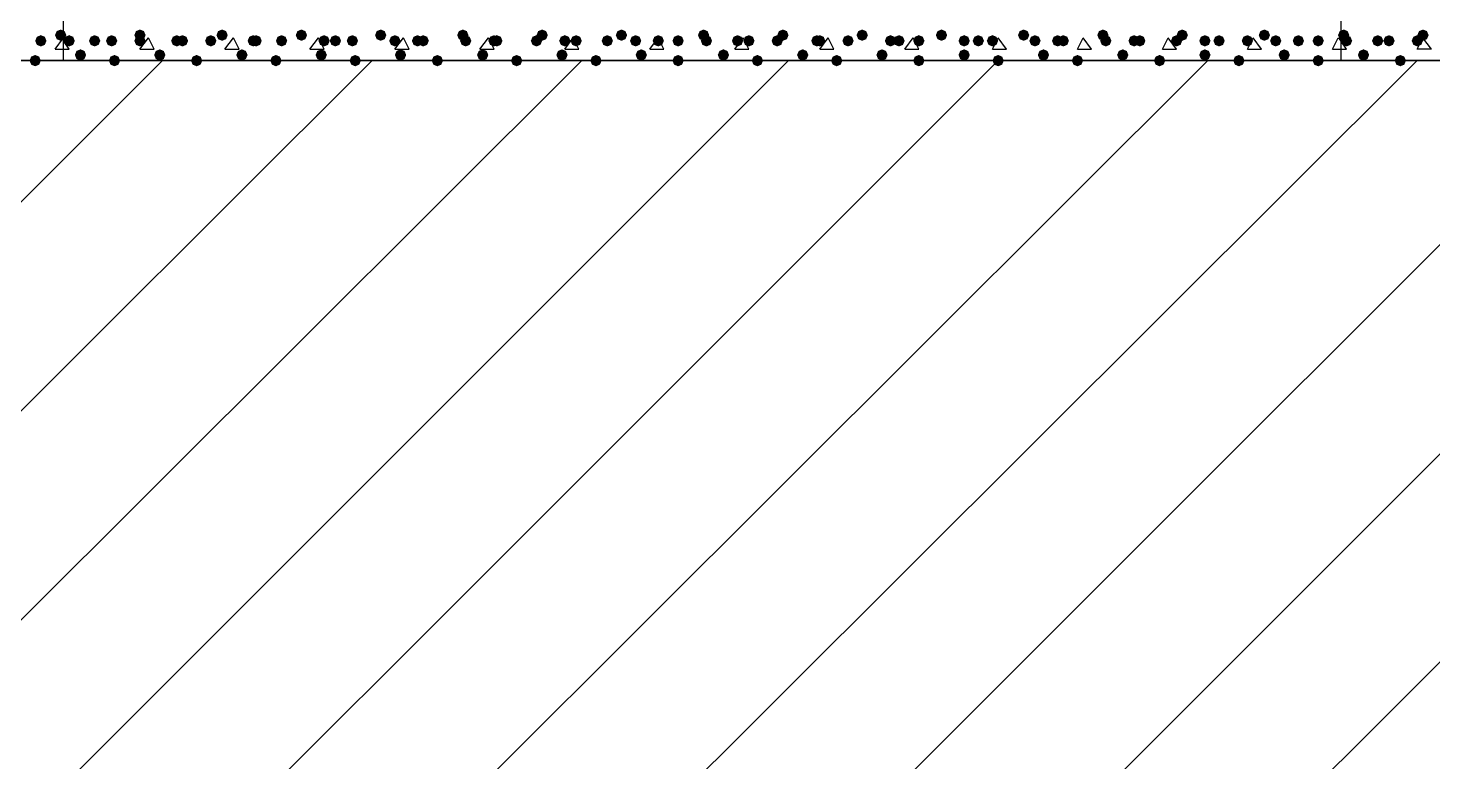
# Model space of a CAD drawing. Header units: millimetres. Extents: x 0 to 420, y 0 to 297.
# Drawn here: x 322.56 to 343.56, y 188.65 to 199.62 of the extents above; entities that cross this region are included whole.
import ezdxf

# ---------------------------------------------------------------- set-up
doc = ezdxf.new("R2010")
doc.units = ezdxf.units.MM
doc.layers.get('0').update_dxf_attribs({"linetype": 'CONTINUOUS'})

msp = doc.modelspace()

# ---------------------------------------------------------------- hatches: boundary and pattern name
at = {"true_color": 0x000007}
for points in [[(322.834, 199.432333), (322.809129, 199.372537), (322.749333, 199.347667), (322.689537, 199.372537), (322.664667, 199.432333), (322.689537, 199.492129), (322.749333, 199.517), (322.809129, 199.492129)], [(323.130333, 199.517), (323.105462, 199.457204), (323.045667, 199.432333), (322.985871, 199.457204), (322.961, 199.517), (322.985871, 199.576796), (323.045667, 199.601667), (323.105462, 199.576796)], [(342.307333, 199.517), (342.282462, 199.457204), (342.222667, 199.432333), (342.162871, 199.457204), (342.138, 199.517), (342.162871, 199.576796), (342.222667, 199.601667), (342.282462, 199.576796)], [(342.349667, 199.432333), (342.324796, 199.372537), (342.265, 199.347667), (342.205204, 199.372537), (342.180333, 199.432333), (342.205204, 199.492129), (342.265, 199.517), (342.324796, 199.492129)], [(342.815333, 199.432333), (342.790462, 199.372537), (342.730667, 199.347667), (342.670871, 199.372537), (342.646, 199.432333), (342.670871, 199.492129), (342.730667, 199.517), (342.790462, 199.492129)], [(342.984667, 199.432333), (342.959796, 199.372537), (342.9, 199.347667), (342.840204, 199.372537), (342.815333, 199.432333), (342.840204, 199.492129), (342.9, 199.517), (342.959796, 199.492129)], [(343.408, 199.432333), (343.383129, 199.372537), (343.323333, 199.347667), (343.263537, 199.372537), (343.238667, 199.432333), (343.263537, 199.492129), (343.323333, 199.517), (343.383129, 199.492129)], [(343.492667, 199.517), (343.467796, 199.457204), (343.408, 199.432333), (343.348204, 199.457204), (343.323333, 199.517), (343.348204, 199.576796), (343.408, 199.601667), (343.467796, 199.576796)], [(342.603667, 199.220667), (342.578796, 199.160871), (342.519, 199.136), (342.459204, 199.160871), (342.434333, 199.220667), (342.459204, 199.280462), (342.519, 199.305333), (342.578796, 199.280463)], [(322.749333, 199.136), (322.724462, 199.076204), (322.664667, 199.051333), (322.604871, 199.076204), (322.58, 199.136), (322.604871, 199.195796), (322.664667, 199.220667), (322.724462, 199.195796)], [(343.154, 199.136), (343.129129, 199.076204), (343.069333, 199.051333), (343.009537, 199.076204), (342.984667, 199.136), (343.009537, 199.195796), (343.069333, 199.220667), (343.129129, 199.195796)]]:
    msp.add_hatch(color=0, dxfattribs=at).paths.add_polyline_path(points, flags=0)
at = {"true_color": 0x000008}
for points in [[(323.257333, 199.432333), (323.232462, 199.372537), (323.172667, 199.347667), (323.112871, 199.372537), (323.088, 199.432333), (323.112871, 199.492129), (323.172667, 199.517), (323.232462, 199.492129)], [(323.638333, 199.432333), (323.613462, 199.372537), (323.553667, 199.347667), (323.493871, 199.372537), (323.469, 199.432333), (323.493871, 199.492129), (323.553667, 199.517), (323.613462, 199.492129)], [(323.892333, 199.432333), (323.867462, 199.372537), (323.807667, 199.347667), (323.747871, 199.372537), (323.723, 199.432333), (323.747871, 199.492129), (323.807667, 199.517), (323.867462, 199.492129)], [(324.315667, 199.517), (324.290796, 199.457204), (324.231, 199.432333), (324.171204, 199.457204), (324.146333, 199.517), (324.171204, 199.576796), (324.231, 199.601667), (324.290796, 199.576796)], [(324.315667, 199.432333), (324.290796, 199.372537), (324.231, 199.347667), (324.171204, 199.372537), (324.146333, 199.432333), (324.171204, 199.492129), (324.231, 199.517), (324.290796, 199.492129)], [(324.866, 199.432333), (324.841129, 199.372537), (324.781333, 199.347667), (324.721537, 199.372537), (324.696667, 199.432333), (324.721537, 199.492129), (324.781333, 199.517), (324.841129, 199.492129)], [(324.950667, 199.432333), (324.925796, 199.372537), (324.866, 199.347667), (324.806204, 199.372537), (324.781333, 199.432333), (324.806204, 199.492129), (324.866, 199.517), (324.925796, 199.492129)], [(325.374, 199.432333), (325.349129, 199.372537), (325.289333, 199.347667), (325.229537, 199.372537), (325.204667, 199.432333), (325.229537, 199.492129), (325.289333, 199.517), (325.349129, 199.492129)], [(325.543333, 199.517), (325.518462, 199.457204), (325.458667, 199.432333), (325.398871, 199.457204), (325.374, 199.517), (325.398871, 199.576796), (325.458667, 199.601667), (325.518462, 199.576796)], [(326.009, 199.432333), (325.984129, 199.372537), (325.924333, 199.347667), (325.864537, 199.372537), (325.839667, 199.432333), (325.864537, 199.492129), (325.924333, 199.517), (325.984129, 199.492129)], [(326.051333, 199.432333), (326.026462, 199.372537), (325.966667, 199.347667), (325.906871, 199.372537), (325.882, 199.432333), (325.906871, 199.492129), (325.966667, 199.517), (326.026462, 199.492129)], [(326.432333, 199.432333), (326.407462, 199.372537), (326.347667, 199.347667), (326.287871, 199.372537), (326.263, 199.432333), (326.287871, 199.492129), (326.347667, 199.517), (326.407462, 199.492129)], [(326.728667, 199.517), (326.703796, 199.457204), (326.644, 199.432333), (326.584204, 199.457204), (326.559333, 199.517), (326.584204, 199.576796), (326.644, 199.601667), (326.703796, 199.576796)], [(327.067333, 199.432333), (327.042462, 199.372537), (326.982667, 199.347667), (326.922871, 199.372537), (326.898, 199.432333), (326.922871, 199.492129), (326.982667, 199.517), (327.042462, 199.492129)], [(327.236667, 199.432333), (327.211796, 199.372537), (327.152, 199.347667), (327.092204, 199.372537), (327.067333, 199.432333), (327.092204, 199.492129), (327.152, 199.517), (327.211796, 199.492129)], [(327.490667, 199.432333), (327.465796, 199.372537), (327.406, 199.347667), (327.346204, 199.372537), (327.321333, 199.432333), (327.346204, 199.492129), (327.406, 199.517), (327.465796, 199.492129)], [(327.914, 199.517), (327.889129, 199.457204), (327.829333, 199.432333), (327.769537, 199.457204), (327.744667, 199.517), (327.769537, 199.576796), (327.829333, 199.601667), (327.889129, 199.576796)], [(328.125667, 199.432333), (328.100796, 199.372537), (328.041, 199.347667), (327.981204, 199.372537), (327.956333, 199.432333), (327.981204, 199.492129), (328.041, 199.517), (328.100796, 199.492129)], [(328.464333, 199.432333), (328.439462, 199.372537), (328.379667, 199.347667), (328.319871, 199.372537), (328.295, 199.432333), (328.319871, 199.492129), (328.379667, 199.517), (328.439462, 199.492129)], [(328.549, 199.432333), (328.524129, 199.372537), (328.464333, 199.347667), (328.404537, 199.372537), (328.379667, 199.432333), (328.404537, 199.492129), (328.464333, 199.517), (328.524129, 199.492129)], [(329.141667, 199.517), (329.116796, 199.457204), (329.057, 199.432333), (328.997204, 199.457204), (328.972333, 199.517), (328.997204, 199.576796), (329.057, 199.601667), (329.116796, 199.576796)], [(329.184, 199.432333), (329.159129, 199.372537), (329.099333, 199.347667), (329.039537, 199.372537), (329.014667, 199.432333), (329.039537, 199.492129), (329.099333, 199.517), (329.159129, 199.492129)], [(329.607333, 199.432333), (329.582462, 199.372537), (329.522667, 199.347667), (329.462871, 199.372537), (329.438, 199.432333), (329.462871, 199.492129), (329.522667, 199.517), (329.582462, 199.492129)], [(329.649667, 199.432333), (329.624796, 199.372537), (329.565, 199.347667), (329.505204, 199.372537), (329.480333, 199.432333), (329.505204, 199.492129), (329.565, 199.517), (329.624796, 199.492129)], [(330.242333, 199.432333), (330.217462, 199.372537), (330.157667, 199.347667), (330.097871, 199.372537), (330.073, 199.432333), (330.097871, 199.492129), (330.157667, 199.517), (330.217462, 199.492129)], [(330.327, 199.517), (330.302129, 199.457204), (330.242333, 199.432333), (330.182538, 199.457204), (330.157667, 199.517), (330.182537, 199.576796), (330.242333, 199.601667), (330.302129, 199.576796)], [(330.665667, 199.432333), (330.640796, 199.372537), (330.581, 199.347667), (330.521204, 199.372537), (330.496333, 199.432333), (330.521204, 199.492129), (330.581, 199.517), (330.640796, 199.492129)], [(330.835, 199.432333), (330.810129, 199.372537), (330.750333, 199.347667), (330.690538, 199.372537), (330.665667, 199.432333), (330.690537, 199.492129), (330.750333, 199.517), (330.810129, 199.492129)], [(331.300667, 199.432333), (331.275796, 199.372537), (331.216, 199.347667), (331.156204, 199.372537), (331.131333, 199.432333), (331.156204, 199.492129), (331.216, 199.517), (331.275796, 199.492129)], [(331.512333, 199.517), (331.487462, 199.457204), (331.427667, 199.432333), (331.367871, 199.457204), (331.343, 199.517), (331.367871, 199.576796), (331.427667, 199.601667), (331.487462, 199.576796)], [(331.724, 199.432333), (331.699129, 199.372537), (331.639333, 199.347667), (331.579538, 199.372537), (331.554667, 199.432333), (331.579537, 199.492129), (331.639333, 199.517), (331.699129, 199.492129)], [(332.062667, 199.432333), (332.037796, 199.372537), (331.978, 199.347667), (331.918204, 199.372537), (331.893333, 199.432333), (331.918204, 199.492129), (331.978, 199.517), (332.037796, 199.492129)], [(332.359, 199.432333), (332.334129, 199.372537), (332.274333, 199.347667), (332.214538, 199.372537), (332.189667, 199.432333), (332.214537, 199.492129), (332.274333, 199.517), (332.334129, 199.492129)], [(332.74, 199.517), (332.715129, 199.457204), (332.655333, 199.432333), (332.595537, 199.457204), (332.570667, 199.517), (332.595537, 199.576796), (332.655333, 199.601667), (332.715129, 199.576796)], [(332.782333, 199.432333), (332.757462, 199.372537), (332.697667, 199.347667), (332.637871, 199.372537), (332.613, 199.432333), (332.637871, 199.492129), (332.697667, 199.517), (332.757462, 199.492129)], [(333.248, 199.432333), (333.223129, 199.372537), (333.163333, 199.347667), (333.103538, 199.372537), (333.078667, 199.432333), (333.103537, 199.492129), (333.163333, 199.517), (333.223129, 199.492129)], [(333.417333, 199.432333), (333.392462, 199.372537), (333.332667, 199.347667), (333.272871, 199.372537), (333.248, 199.432333), (333.272871, 199.492129), (333.332667, 199.517), (333.392462, 199.492129)], [(333.840667, 199.432333), (333.815796, 199.372537), (333.756, 199.347667), (333.696204, 199.372537), (333.671333, 199.432333), (333.696204, 199.492129), (333.756, 199.517), (333.815796, 199.492129)], [(333.925333, 199.517), (333.900463, 199.457204), (333.840667, 199.432333), (333.780871, 199.457204), (333.756, 199.517), (333.780871, 199.576796), (333.840667, 199.601667), (333.900462, 199.576796)], [(334.433333, 199.432333), (334.408462, 199.372537), (334.348667, 199.347667), (334.288871, 199.372537), (334.264, 199.432333), (334.288871, 199.492129), (334.348667, 199.517), (334.408462, 199.492129)], [(334.475667, 199.432333), (334.450796, 199.372537), (334.391, 199.347667), (334.331204, 199.372537), (334.306333, 199.432333), (334.331204, 199.492129), (334.391, 199.517), (334.450796, 199.492129)], [(334.899, 199.432333), (334.874129, 199.372537), (334.814333, 199.347667), (334.754537, 199.372537), (334.729667, 199.432333), (334.754537, 199.492129), (334.814333, 199.517), (334.874129, 199.492129)], [(335.110667, 199.517), (335.085796, 199.457204), (335.026, 199.432333), (334.966204, 199.457204), (334.941333, 199.517), (334.966204, 199.576796), (335.026, 199.601667), (335.085796, 199.576796)], [(335.534, 199.432333), (335.509129, 199.372537), (335.449333, 199.347667), (335.389537, 199.372537), (335.364667, 199.432333), (335.389537, 199.492129), (335.449333, 199.517), (335.509129, 199.492129)], [(335.661, 199.432333), (335.636129, 199.372537), (335.576333, 199.347667), (335.516538, 199.372537), (335.491667, 199.432333), (335.516537, 199.492129), (335.576333, 199.517), (335.636129, 199.492129)], [(335.957333, 199.432333), (335.932462, 199.372537), (335.872667, 199.347667), (335.812871, 199.372537), (335.788, 199.432333), (335.812871, 199.492129), (335.872667, 199.517), (335.932462, 199.492129)], [(336.296, 199.517), (336.271129, 199.457204), (336.211333, 199.432333), (336.151538, 199.457204), (336.126667, 199.517), (336.151537, 199.576796), (336.211333, 199.601667), (336.271129, 199.576796)], [(336.634667, 199.432333), (336.609796, 199.372537), (336.55, 199.347667), (336.490204, 199.372537), (336.465333, 199.432333), (336.490204, 199.492129), (336.55, 199.517), (336.609796, 199.492129)], [(336.846333, 199.432333), (336.821462, 199.372537), (336.761667, 199.347667), (336.701871, 199.372537), (336.677, 199.432333), (336.701871, 199.492129), (336.761667, 199.517), (336.821462, 199.492129)], [(337.058, 199.432333), (337.033129, 199.372537), (336.973333, 199.347667), (336.913537, 199.372537), (336.888667, 199.432333), (336.913537, 199.492129), (336.973333, 199.517), (337.033129, 199.492129)], [(337.523667, 199.517), (337.498796, 199.457204), (337.439, 199.432333), (337.379204, 199.457204), (337.354333, 199.517), (337.379204, 199.576796), (337.439, 199.601667), (337.498796, 199.576796)], [(337.693, 199.432333), (337.668129, 199.372537), (337.608333, 199.347667), (337.548537, 199.372537), (337.523667, 199.432333), (337.548537, 199.492129), (337.608333, 199.517), (337.668129, 199.492129)], [(338.031667, 199.432333), (338.006796, 199.372537), (337.947, 199.347667), (337.887204, 199.372537), (337.862333, 199.432333), (337.887204, 199.492129), (337.947, 199.517), (338.006796, 199.492129)], [(338.116333, 199.432333), (338.091462, 199.372537), (338.031667, 199.347667), (337.971871, 199.372537), (337.947, 199.432333), (337.971871, 199.492129), (338.031667, 199.517), (338.091462, 199.492129)], [(338.709, 199.517), (338.684129, 199.457204), (338.624333, 199.432333), (338.564537, 199.457204), (338.539667, 199.517), (338.564537, 199.576796), (338.624333, 199.601667), (338.684129, 199.576796)], [(338.751333, 199.432333), (338.726462, 199.372537), (338.666667, 199.347667), (338.606871, 199.372537), (338.582, 199.432333), (338.606871, 199.492129), (338.666667, 199.517), (338.726462, 199.492129)], [(339.174667, 199.432333), (339.149796, 199.372537), (339.09, 199.347667), (339.030204, 199.372537), (339.005333, 199.432333), (339.030204, 199.492129), (339.09, 199.517), (339.149796, 199.492129)], [(339.259333, 199.432333), (339.234462, 199.372537), (339.174667, 199.347667), (339.114871, 199.372537), (339.09, 199.432333), (339.114871, 199.492129), (339.174667, 199.517), (339.234462, 199.492129)], [(339.809667, 199.432333), (339.784796, 199.372537), (339.725, 199.347667), (339.665204, 199.372537), (339.640333, 199.432333), (339.665204, 199.492129), (339.725, 199.517), (339.784796, 199.492129)], [(339.894333, 199.517), (339.869462, 199.457204), (339.809667, 199.432333), (339.749871, 199.457204), (339.725, 199.517), (339.749871, 199.576796), (339.809667, 199.601667), (339.869462, 199.576796)], [(340.233, 199.432333), (340.208129, 199.372537), (340.148333, 199.347667), (340.088538, 199.372537), (340.063667, 199.432333), (340.088537, 199.492129), (340.148333, 199.517), (340.208129, 199.492129)], [(340.444667, 199.432333), (340.419796, 199.372537), (340.36, 199.347667), (340.300204, 199.372537), (340.275333, 199.432333), (340.300204, 199.492129), (340.36, 199.517), (340.419796, 199.492129)], [(340.868, 199.432333), (340.843129, 199.372537), (340.783333, 199.347667), (340.723538, 199.372537), (340.698667, 199.432333), (340.723537, 199.492129), (340.783333, 199.517), (340.843129, 199.492129)], [(341.122, 199.517), (341.097129, 199.457204), (341.037333, 199.432333), (340.977538, 199.457204), (340.952667, 199.517), (340.977537, 199.576796), (341.037333, 199.601667), (341.097129, 199.576796)], [(341.291333, 199.432333), (341.266462, 199.372537), (341.206667, 199.347667), (341.146871, 199.372537), (341.122, 199.432333), (341.146871, 199.492129), (341.206667, 199.517), (341.266462, 199.492129)], [(341.63, 199.432333), (341.605129, 199.372537), (341.545333, 199.347667), (341.485537, 199.372537), (341.460667, 199.432333), (341.485537, 199.492129), (341.545333, 199.517), (341.605129, 199.492129)], [(341.926333, 199.432333), (341.901462, 199.372537), (341.841667, 199.347667), (341.781871, 199.372537), (341.757, 199.432333), (341.781871, 199.492129), (341.841667, 199.517), (341.901462, 199.492129)], [(323.426667, 199.220667), (323.401796, 199.160871), (323.342, 199.136), (323.282204, 199.160871), (323.257333, 199.220667), (323.282204, 199.280462), (323.342, 199.305333), (323.401796, 199.280463)], [(324.612, 199.220667), (324.587129, 199.160871), (324.527333, 199.136), (324.467538, 199.160871), (324.442667, 199.220667), (324.467537, 199.280462), (324.527333, 199.305333), (324.587129, 199.280463)], [(325.839667, 199.220667), (325.814796, 199.160871), (325.755, 199.136), (325.695204, 199.160871), (325.670333, 199.220667), (325.695204, 199.280462), (325.755, 199.305333), (325.814796, 199.280463)], [(327.025, 199.220667), (327.000129, 199.160871), (326.940333, 199.136), (326.880538, 199.160871), (326.855667, 199.220667), (326.880537, 199.280462), (326.940333, 199.305333), (327.000129, 199.280463)], [(328.210333, 199.220667), (328.185462, 199.160871), (328.125667, 199.136), (328.065871, 199.160871), (328.041, 199.220667), (328.065871, 199.280462), (328.125667, 199.305333), (328.185462, 199.280463)], [(329.438, 199.220667), (329.413129, 199.160871), (329.353333, 199.136), (329.293537, 199.160871), (329.268667, 199.220667), (329.293537, 199.280462), (329.353333, 199.305333), (329.413129, 199.280463)], [(330.623333, 199.220667), (330.598462, 199.160871), (330.538667, 199.136), (330.478871, 199.160871), (330.454, 199.220667), (330.478871, 199.280462), (330.538667, 199.305333), (330.598462, 199.280463)], [(331.808667, 199.220667), (331.783796, 199.160871), (331.724, 199.136), (331.664204, 199.160871), (331.639333, 199.220667), (331.664204, 199.280462), (331.724, 199.305333), (331.783796, 199.280463)], [(333.036333, 199.220667), (333.011462, 199.160871), (332.951667, 199.136), (332.891871, 199.160871), (332.867, 199.220667), (332.891871, 199.280462), (332.951667, 199.305333), (333.011462, 199.280463)], [(334.221667, 199.220667), (334.196796, 199.160871), (334.137, 199.136), (334.077204, 199.160871), (334.052333, 199.220667), (334.077204, 199.280462), (334.137, 199.305333), (334.196796, 199.280463)], [(335.407, 199.220667), (335.382129, 199.160871), (335.322333, 199.136), (335.262538, 199.160871), (335.237667, 199.220667), (335.262537, 199.280462), (335.322333, 199.305333), (335.382129, 199.280463)], [(336.634667, 199.220667), (336.609796, 199.160871), (336.55, 199.136), (336.490204, 199.160871), (336.465333, 199.220667), (336.490204, 199.280462), (336.55, 199.305333), (336.609796, 199.280463)], [(337.82, 199.220667), (337.795129, 199.160871), (337.735333, 199.136), (337.675538, 199.160871), (337.650667, 199.220667), (337.675537, 199.280462), (337.735333, 199.305333), (337.795129, 199.280463)], [(339.005333, 199.220667), (338.980462, 199.160871), (338.920667, 199.136), (338.860871, 199.160871), (338.836, 199.220667), (338.860871, 199.280462), (338.920667, 199.305333), (338.980462, 199.280463)], [(340.233, 199.220667), (340.208129, 199.160871), (340.148333, 199.136), (340.088538, 199.160871), (340.063667, 199.220667), (340.088537, 199.280462), (340.148333, 199.305333), (340.208129, 199.280463)], [(341.418333, 199.220667), (341.393462, 199.160871), (341.333667, 199.136), (341.273871, 199.160871), (341.249, 199.220667), (341.273871, 199.280462), (341.333667, 199.305333), (341.393462, 199.280463)], [(323.934667, 199.136), (323.909796, 199.076204), (323.85, 199.051333), (323.790204, 199.076204), (323.765333, 199.136), (323.790204, 199.195796), (323.85, 199.220667), (323.909796, 199.195796)], [(325.162333, 199.136), (325.137462, 199.076204), (325.077667, 199.051333), (325.017871, 199.076204), (324.993, 199.136), (325.017871, 199.195796), (325.077667, 199.220667), (325.137462, 199.195796)], [(326.347667, 199.136), (326.322796, 199.076204), (326.263, 199.051333), (326.203204, 199.076204), (326.178333, 199.136), (326.203204, 199.195796), (326.263, 199.220667), (326.322796, 199.195796)], [(327.533, 199.136), (327.508129, 199.076204), (327.448333, 199.051333), (327.388537, 199.076204), (327.363667, 199.136), (327.388537, 199.195796), (327.448333, 199.220667), (327.508129, 199.195796)], [(328.760667, 199.136), (328.735796, 199.076204), (328.676, 199.051333), (328.616204, 199.076204), (328.591333, 199.136), (328.616204, 199.195796), (328.676, 199.220667), (328.735796, 199.195796)], [(329.946, 199.136), (329.921129, 199.076204), (329.861333, 199.051333), (329.801537, 199.076204), (329.776667, 199.136), (329.801537, 199.195796), (329.861333, 199.220667), (329.921129, 199.195796)], [(331.131333, 199.136), (331.106462, 199.076204), (331.046667, 199.051333), (330.986871, 199.076204), (330.962, 199.136), (330.986871, 199.195796), (331.046667, 199.220667), (331.106462, 199.195796)], [(332.359, 199.136), (332.334129, 199.076204), (332.274333, 199.051333), (332.214538, 199.076204), (332.189667, 199.136), (332.214537, 199.195796), (332.274333, 199.220667), (332.334129, 199.195796)], [(333.544333, 199.136), (333.519462, 199.076204), (333.459667, 199.051333), (333.399871, 199.076204), (333.375, 199.136), (333.399871, 199.195796), (333.459667, 199.220667), (333.519462, 199.195796)], [(334.729667, 199.136), (334.704796, 199.076204), (334.645, 199.051333), (334.585204, 199.076204), (334.560333, 199.136), (334.585204, 199.195796), (334.645, 199.220667), (334.704796, 199.195796)], [(335.957333, 199.136), (335.932462, 199.076204), (335.872667, 199.051333), (335.812871, 199.076204), (335.788, 199.136), (335.812871, 199.195796), (335.872667, 199.220667), (335.932462, 199.195796)], [(337.142667, 199.136), (337.117796, 199.076204), (337.058, 199.051333), (336.998204, 199.076204), (336.973333, 199.136), (336.998204, 199.195796), (337.058, 199.220667), (337.117796, 199.195796)], [(338.328, 199.136), (338.303129, 199.076204), (338.243333, 199.051333), (338.183538, 199.076204), (338.158667, 199.136), (338.183537, 199.195796), (338.243333, 199.220667), (338.303129, 199.195796)], [(339.555667, 199.136), (339.530796, 199.076204), (339.471, 199.051333), (339.411204, 199.076204), (339.386333, 199.136), (339.411204, 199.195796), (339.471, 199.220667), (339.530796, 199.195796)], [(340.741, 199.136), (340.716129, 199.076204), (340.656333, 199.051333), (340.596537, 199.076204), (340.571667, 199.136), (340.596537, 199.195796), (340.656333, 199.220667), (340.716129, 199.195796)], [(341.926333, 199.136), (341.901462, 199.076204), (341.841667, 199.051333), (341.781871, 199.076204), (341.757, 199.136), (341.781871, 199.195796), (341.841667, 199.220667), (341.901462, 199.195796)]]:
    msp.add_hatch(color=0, dxfattribs=at).paths.add_polyline_path(points, flags=0)

# ---------------------------------------------------------------- linework, layer by layer
at = {"color": 0, "true_color": 0x0000fd}
msp.add_lwpolyline([(33.528, 180.086), (377.486333, 180.086), (377.486333, 199.136), (215.053333, 199.136), (215.053333, 220.345), (195.961, 220.345), (195.961, 199.136), (33.528, 199.136)], close=True, dxfattribs=at)
at = {"color": 0, "true_color": 0x000007}
for points in [[(33.528002, 199.135999), (195.961001, 199.135999), (195.961001, 220.344999), (215.053334, 220.344999), (215.053334, 199.135999), (377.486334, 199.135999), (377.486334, 180.085999), (33.528002, 180.085999)], [(320.971333, 201.252667), (320.971333, 199.136), (323.088, 199.136), (323.088, 201.252667)], [(342.180333, 201.252667), (342.180333, 199.136), (344.297, 199.136), (344.297, 201.252667)]]:
    msp.add_lwpolyline(points, close=True, dxfattribs=at)
for points in [[(322.961, 199.305333), (323.088, 199.474667)], [(323.088, 199.432333), (323.088, 199.474667)], [(343.535, 199.305333), (343.323333, 199.305333), (343.408, 199.474667)], [(343.535, 199.305333), (343.408, 199.474667)], [(322.961, 199.305333), (323.088, 199.305333)], [(342.265, 199.305333), (342.180333, 199.432333)], [(342.180333, 199.305333), (342.265, 199.305333)], [(323.088, 199.136), (342.180333, 199.136)]]:
    msp.add_lwpolyline(points, dxfattribs=at)
at = {"color": 0, "true_color": 0x000008}
for points in [[(324.231, 199.305333), (324.358, 199.474667)], [(324.442667, 199.305333), (324.358, 199.474667)], [(325.501, 199.305333), (325.628, 199.474667)], [(325.712667, 199.305333), (325.628, 199.474667)], [(326.771, 199.305333), (326.898, 199.474667)], [(326.982667, 199.305333), (326.898, 199.474667)], [(328.041, 199.305333), (328.168, 199.474667)], [(328.252667, 199.305333), (328.168, 199.474667)], [(329.311, 199.305333), (329.438, 199.474667)], [(329.522667, 199.305333), (329.438, 199.474667)], [(330.581, 199.305333), (330.708, 199.474667)], [(330.792667, 199.305333), (330.708, 199.474667)], [(331.851, 199.305333), (331.978, 199.474667)], [(332.062667, 199.305333), (331.978, 199.474667)], [(333.121, 199.305333), (333.248, 199.474667)], [(333.332667, 199.305333), (333.248, 199.474667)], [(334.391, 199.305333), (334.518, 199.474667)], [(334.602667, 199.305333), (334.518, 199.474667)], [(335.661, 199.305333), (335.788, 199.474667)], [(335.872667, 199.305333), (335.788, 199.474667)], [(336.973333, 199.305333), (337.058, 199.474667)], [(337.185, 199.305333), (337.058, 199.474667)], [(338.243333, 199.305333), (338.328, 199.474667)], [(338.455, 199.305333), (338.328, 199.474667)], [(339.513333, 199.305333), (339.598, 199.474667)], [(339.725, 199.305333), (339.598, 199.474667)], [(340.783333, 199.305333), (340.868, 199.474667)], [(340.995, 199.305333), (340.868, 199.474667)], [(342.053333, 199.305333), (342.138, 199.474667)], [(342.180333, 199.432333), (342.138, 199.474667)], [(323.172667, 199.305333), (323.088, 199.432333)], [(323.088, 199.305333), (323.172667, 199.305333)], [(324.231, 199.305333), (324.442667, 199.305333)], [(325.501, 199.305333), (325.712667, 199.305333)], [(326.771, 199.305333), (326.982667, 199.305333)], [(328.041, 199.305333), (328.252667, 199.305333)], [(329.311, 199.305333), (329.522667, 199.305333)], [(330.581, 199.305333), (330.792667, 199.305333)], [(331.851, 199.305333), (332.062667, 199.305333)], [(333.121, 199.305333), (333.332667, 199.305333)], [(334.391, 199.305333), (334.602667, 199.305333)], [(335.661, 199.305333), (335.872667, 199.305333)], [(336.973333, 199.305333), (337.185, 199.305333)], [(338.243333, 199.305333), (338.455, 199.305333)], [(339.513333, 199.305333), (339.725, 199.305333)], [(340.783333, 199.305333), (340.995, 199.305333)], [(342.053333, 199.305333), (342.180333, 199.305333)]]:
    msp.add_lwpolyline(points, dxfattribs=at)
at = {"color": 0, "true_color": 0x000002}
for points in [[(305.519667, 180.086), (324.569667, 199.136)], [(308.61, 180.086), (327.702333, 199.136)], [(311.742667, 180.086), (330.835, 199.136)], [(314.875333, 180.086), (333.925333, 199.136)], [(318.008, 180.086), (337.058, 199.136)], [(321.098333, 180.086), (340.190667, 199.136)], [(324.231, 180.086), (343.323333, 199.136)], [(327.363667, 180.086), (346.413667, 199.136)], [(330.496333, 180.086), (349.546333, 199.136)], [(333.586667, 180.086), (352.679, 199.136)]]:
    msp.add_lwpolyline(points, dxfattribs=at)

doc.saveas('drawing.dxf')
